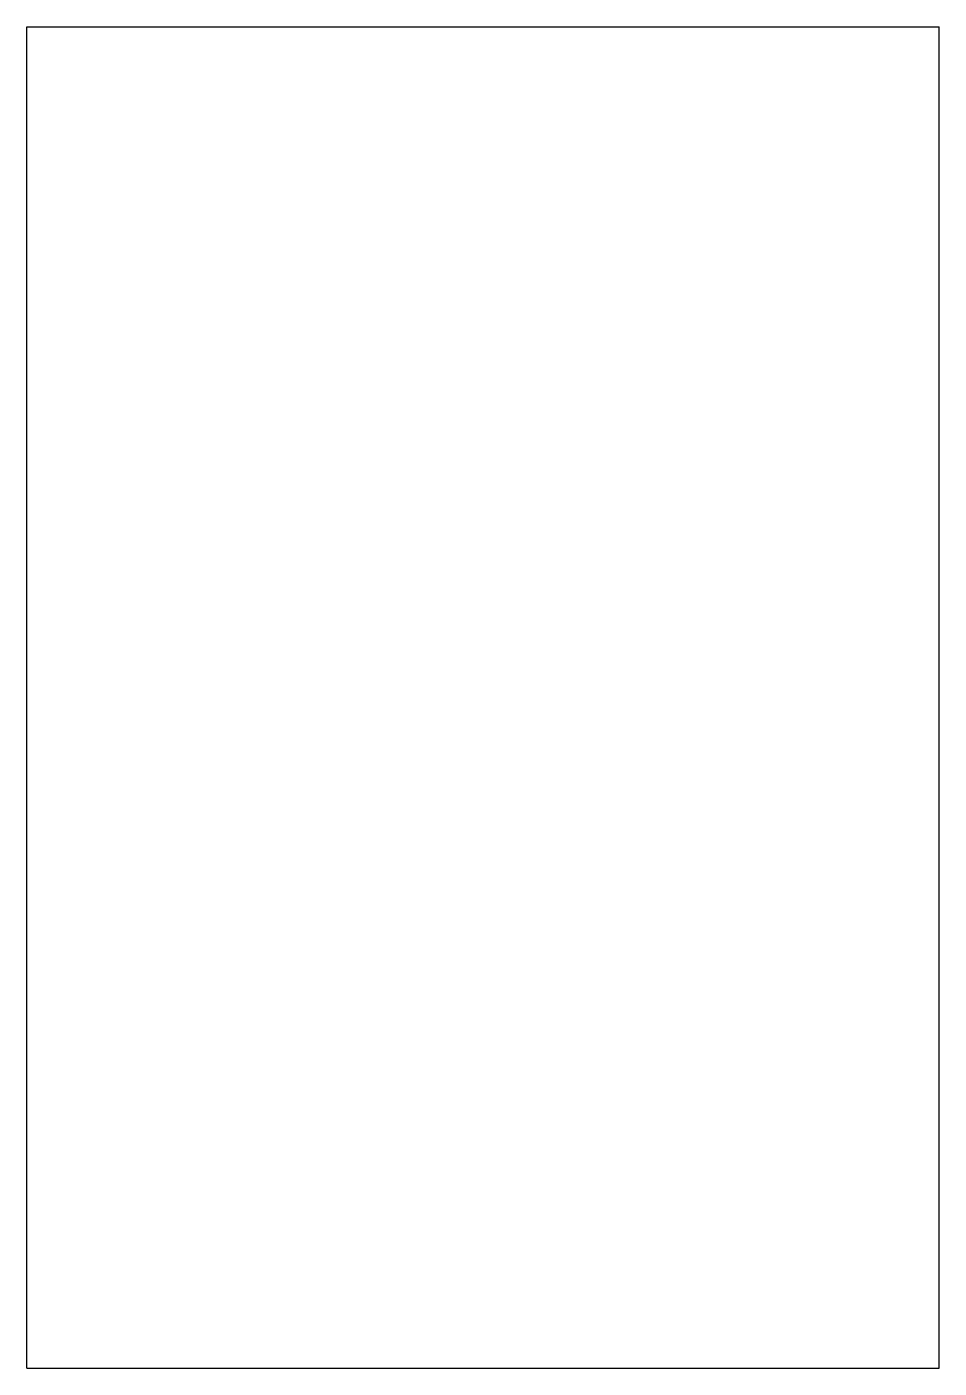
# Model space of a CAD drawing. Header units: millimetres. Extents: x 0 to 27.2, y 0 to 40.
import ezdxf

# ---------------------------------------------------------------- set-up
doc = ezdxf.new("R2010")
doc.units = ezdxf.units.MM
doc.layers.add('CUT', color=7, linetype='Continuous')

msp = doc.modelspace()

# ---------------------------------------------------------------- linework, layer by layer
at = {"layer": 'CUT'}
for points in [[(0, 0), (0, 40)], [(0, 40), (27.2, 40)], [(27.2, 0), (27.2, 40)], [(0, 0), (27.2, 0)]]:
    msp.add_lwpolyline(points, dxfattribs=at)

doc.saveas('drawing.dxf')
